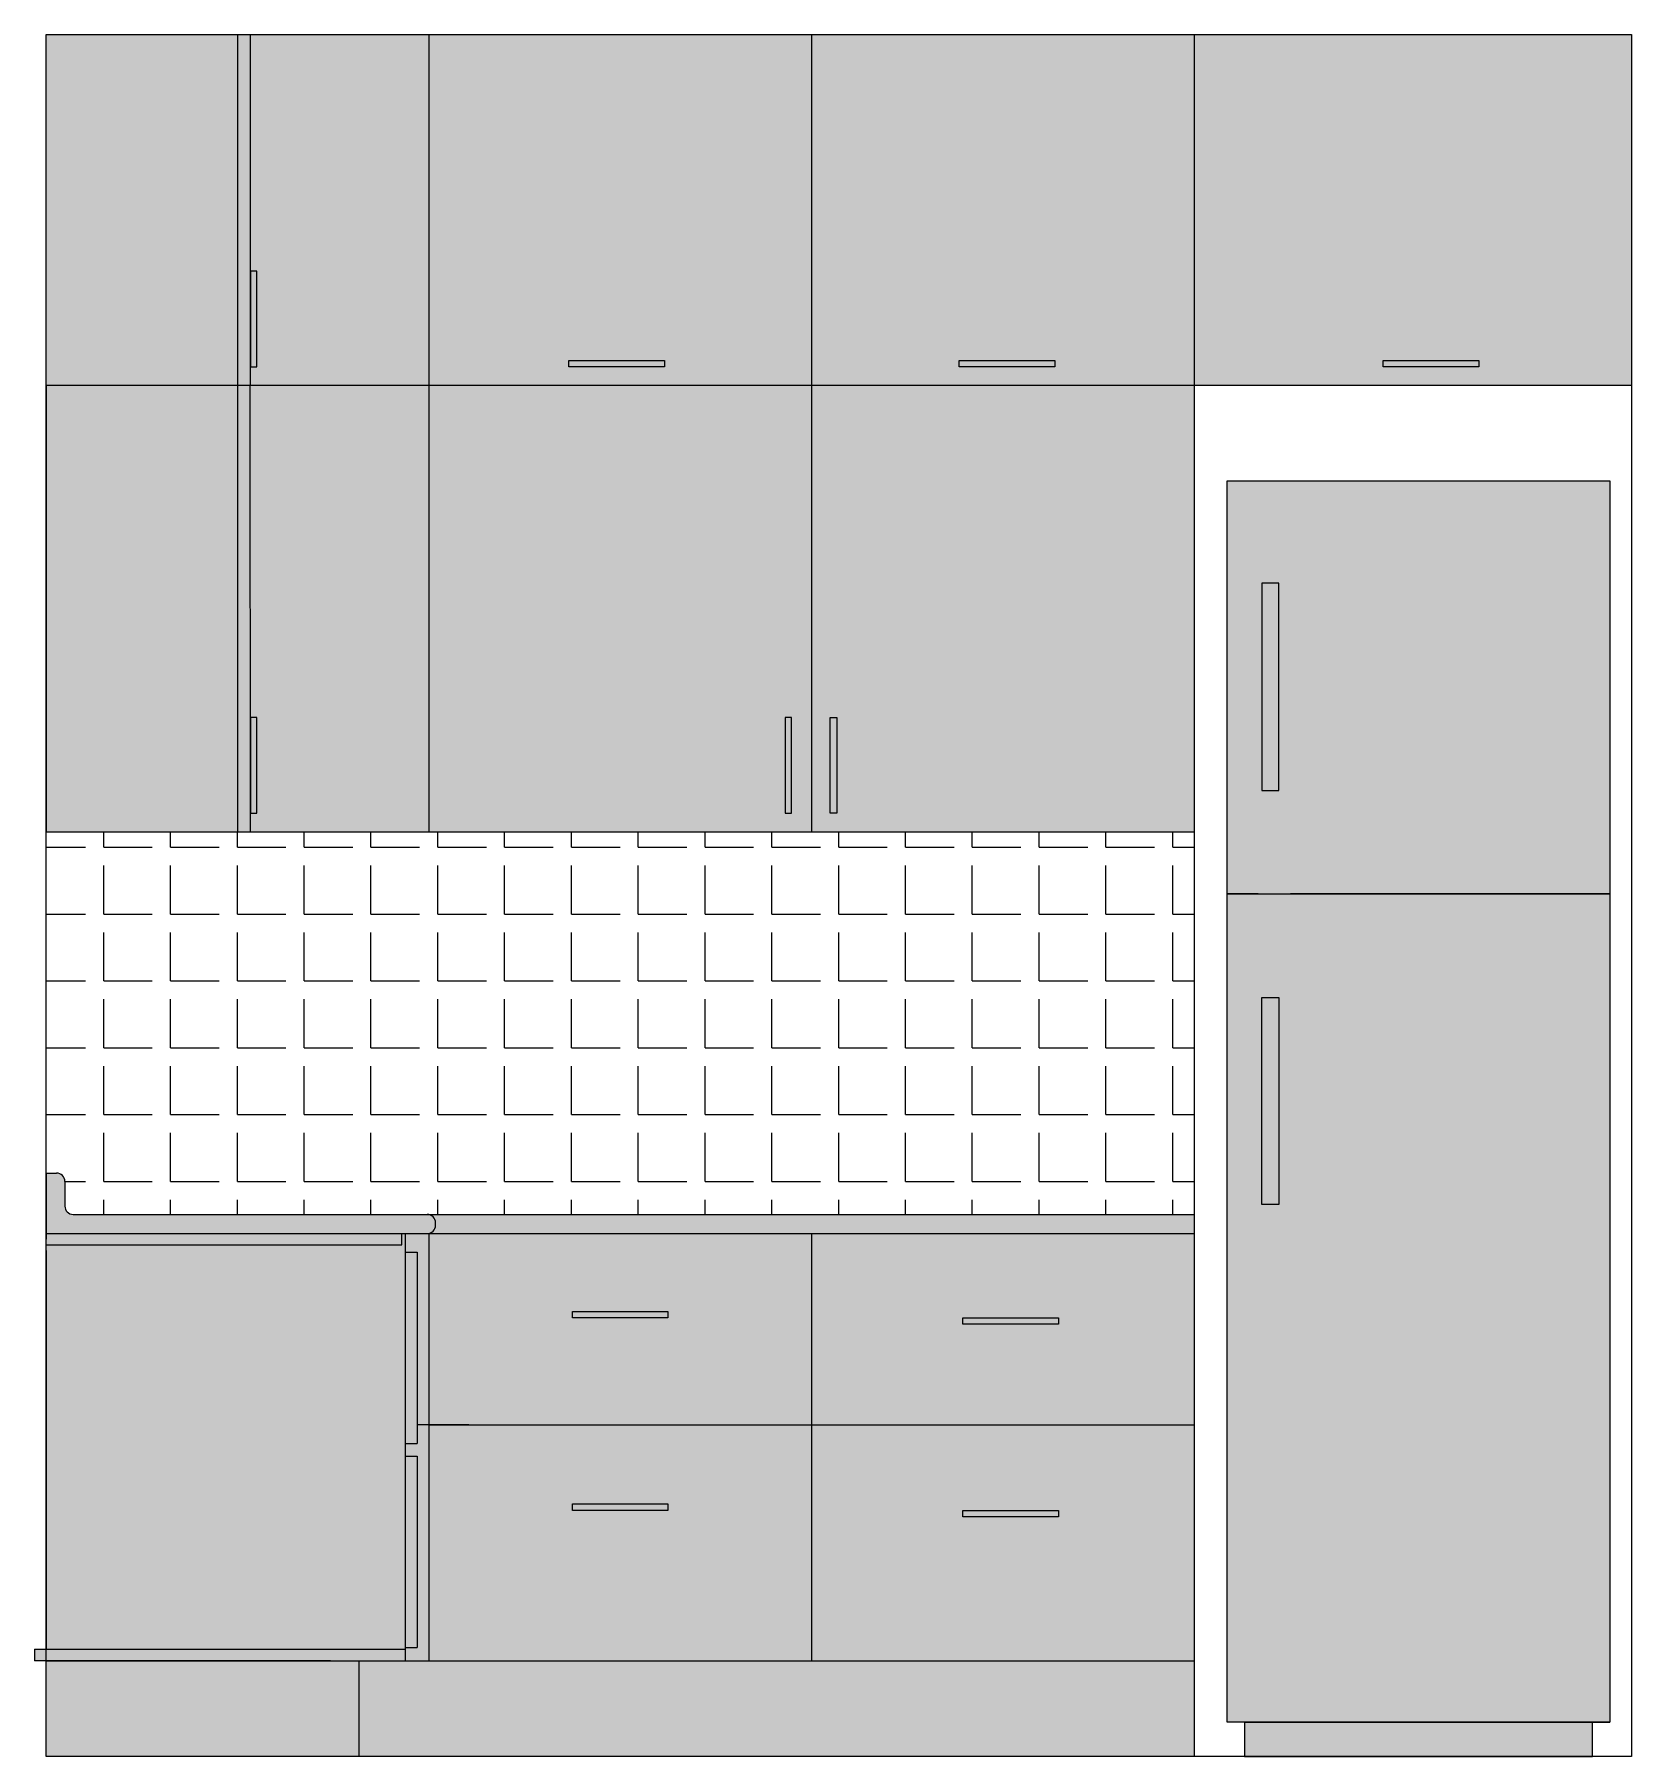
# Model space of a CAD drawing. Header units: millimetres. Extents: x -79936 to 190348, y -17907 to 78730.
# Drawn here: x 174868 to 177372, y -17907 to -15207 of the extents above; entities that cross this region are included whole.
import ezdxf

# ---------------------------------------------------------------- set-up
doc = ezdxf.new("R2010")
doc.units = ezdxf.units.MM
for name, color, linetype in [('freecads.com', 7, 'Continuous'), ('furn section', 47, 'Continuous'), ('KITSHEN', 44, 'Continuous')]:
    doc.layers.add(name, color=color, linetype=linetype)

# ---------------------------------------------------------------- blocks, each defined once
blk = doc.blocks.new('xolodikk')
at = {"transparency": 33554687}
h = blk.add_hatch(color=256, dxfattribs=at)
h.dxf.hatch_style = 1
h.set_gradient(color1=(173, 173, 173), color2=(51, 51, 51), tint=1, name='INVSPHERICAL')
h.paths.add_polyline_path([(27340.1, -10651.8), (26740.1, -10651.8), (26740.1, -11950.3), (27340.1, -11950.3)])
h.paths.add_polyline_path([(26821.3, -11138.8), (26794.2, -11138.8), (26794.2, -10814.1), (26821.3, -10814.1)], flags=16)
h.paths.add_polyline_path([(27340.1, -10004.4), (26740.1, -10004.4), (26740.1, -10651.8), (26788.5, -10651.8), (27340.1, -10651.8)])
h.paths.add_polyline_path([(26821.3, -10489.5), (26794.2, -10489.5), (26794.2, -10164.9), (26821.3, -10164.9)], flags=16)
at = {"true_color": 0xe3e1de, "transparency": 33554687}
h = blk.add_hatch(color=254, dxfattribs=at)
h.dxf.hatch_style = 1
h.paths.add_polyline_path([(26821.3, -10164.9), (26794.2, -10164.9), (26794.2, -10489.5), (26821.3, -10489.5)])
h.paths.add_polyline_path([(26821.3, -10814.1), (26794.2, -10814.1), (26794.2, -11138.8), (26821.3, -11138.8)])
h = blk.add_hatch(color=254, dxfattribs=at)
h.dxf.hatch_style = 1
h.paths.add_polyline_path([(26767.2, -11950.3), (26767.2, -12004.4), (27313.1, -12004.4), (27313.1, -11950.3)])
blk.add_line((26767.2, -11950.3), (27340.1, -11950.3))
at = {"layer": 'KITSHEN', "color": 67}
blk.add_lwpolyline([(26788.5, -10651.8), (26740.1, -10651.8), (26740.1, -10004.4), (27340.1, -10004.4), (27340.1, -10651.8), (26839.6, -10651.8)], dxfattribs=at)
at = {"layer": 'KITSHEN', "color": 252}
for points in [[(26821.3, -10489.5), (26821.3, -10164.9), (26794.2, -10164.9), (26794.2, -10489.5)], [(26821.3, -10814.1), (26821.3, -11138.8), (26794.2, -11138.8), (26794.2, -10814.1)]]:
    blk.add_lwpolyline(points, close=True, dxfattribs=at)
at = {"layer": 'KITSHEN', "color": 67}
blk.add_lwpolyline([(26740.1, -10651.8), (27340.1, -10651.8), (27340.1, -11950.3), (26740.1, -11950.3)], close=True, dxfattribs=at)
at = {"layer": 'KITSHEN', "color": 167}
blk.add_lwpolyline([(26767.2, -12004.4), (27313.1, -12004.4), (27313.1, -11950.3), (26767.2, -11950.3)], close=True, dxfattribs=at)

msp = doc.modelspace()

# ---------------------------------------------------------------- hatches: boundary and pattern name
at = {"true_color": 0xbdbd7a, "transparency": 33554687}
h = msp.add_hatch(color=43, dxfattribs=at)
h.dxf.hatch_style = 1
h.paths.add_polyline_path([(175206.369, -15207.479), (175186.282, -15207.479), (175186.282, -15757.479), (175206.369, -15757.479)])
h.paths.add_polyline_path([(175206.369, -15757.479), (175186.282, -15757.479), (175186.282, -16457.479), (175206.561, -16457.479)])
h.paths.add_polyline_path([(175467.866, -17116.479), (175449.258, -17116.479), (175449.258, -17416.479), (175467.866, -17416.479)])
h.paths.add_polyline_path([(175467.866, -17436.313), (175449.258, -17436.313), (175449.258, -17736.525), (175467.866, -17736.525)])
h.paths.add_polyline_path([(175449.258, -17738.976), (174886.369, -17738.976), (174886.369, -17757.479), (175332, -17757.479), (175449.258, -17757.479)])
h.paths.add_polyline_path([(174886.369, -17738.976), (174867.866, -17738.976), (174867.866, -17757.479), (174886.369, -17757.479)])
h = msp.add_hatch(color=43, dxfattribs=at)
h.dxf.hatch_style = 1
h.paths.add_polyline_path([(176086.369, -15757.479), (175486.369, -15757.479), (175486.369, -16457.479), (176086.369, -16457.479)])
h.paths.add_polyline_path([(176044.856, -16278.479), (176054.856, -16278.479), (176054.856, -16428.479), (176044.856, -16428.479)], flags=16)
h.paths.add_polyline_path([(176686.369, -15757.479), (176086.369, -15757.479), (176086.369, -16457.479), (176686.369, -16457.479)])
h.paths.add_polyline_path([(176125.883, -16278.479), (176125.883, -16428.479), (176115.883, -16428.479), (176115.883, -16278.479)], flags=16)
h.paths.add_polyline_path([(176686.369, -15207.479), (176086.369, -15207.479), (176086.369, -15757.479), (176686.369, -15757.479)])
h.paths.add_polyline_path([(176317.728, -15718.479), (176467.728, -15718.479), (176467.728, -15728.479), (176317.728, -15728.479)], flags=16)
h.paths.add_polyline_path([(176086.369, -15207.479), (175486.369, -15207.479), (175486.369, -15757.479), (176086.369, -15757.479)])
h.paths.add_polyline_path([(175855.702, -15718.479), (175855.702, -15728.479), (175705.702, -15728.479), (175705.702, -15718.479)], flags=16)
h.paths.add_polyline_path([(175486.369, -15207.479), (175206.369, -15207.479), (175206.369, -15578.479), (175216.561, -15578.469), (175216.561, -15728.479), (175206.369, -15728.479), (175206.369, -15757.479), (175486.369, -15757.479)])
h.paths.add_polyline_path([(175486.369, -15757.479), (175206.561, -15757.479), (175206.561, -16278.479), (175216.561, -16278.469), (175216.561, -16428.479), (175206.561, -16428.479), (175206.561, -16457.479), (175486.369, -16457.479)])
h.paths.add_polyline_path([(175186.282, -15757.479), (174886.369, -15757.479), (174886.369, -16457.479), (175186.282, -16457.479)])
h.paths.add_polyline_path([(175186.282, -15207.479), (174886.369, -15207.479), (174886.369, -15757.479), (175186.282, -15757.479)])
h.paths.add_polyline_path([(177372.369, -15207.479), (176686.369, -15207.479), (176686.369, -15757.479), (176749.128, -15757.479), (177372.369, -15757.479)])
h.paths.add_polyline_path([(177132.779, -15728.479), (176982.779, -15728.479), (176982.779, -15718.479), (177132.779, -15718.479)], flags=16)
h.paths.add_polyline_path([(176686.369, -17087.479), (176086.369, -17087.479), (176086.369, -17387.479), (176686.369, -17387.479)])
h.paths.add_polyline_path([(176323.61, -17229.514), (176323.61, -17219.514), (176473.61, -17219.514), (176473.61, -17229.514)], flags=16)
h.paths.add_polyline_path([(176686.369, -17387.479), (176086.369, -17387.479), (176086.369, -17757.479), (176686.369, -17757.479)])
h.paths.add_polyline_path([(176323.61, -17531.479), (176323.61, -17521.479), (176473.61, -17521.479), (176473.61, -17531.479)], flags=16)
h.paths.add_polyline_path([(176086.369, -17087.479), (175486.369, -17087.479), (175486.369, -17387.479), (175549.128, -17387.479), (176086.369, -17387.479)])
h.paths.add_polyline_path([(175711.369, -17219.514), (175711.369, -17209.514), (175861.369, -17209.514), (175861.369, -17219.514)], flags=16)
h.paths.add_polyline_path([(176086.369, -17387.479), (175549.128, -17387.479), (175486.369, -17387.479), (175486.369, -17757.479), (176086.369, -17757.479)])
h.paths.add_polyline_path([(175861.369, -17511.479), (175861.369, -17521.479), (175711.369, -17521.479), (175711.369, -17511.479)], flags=16)
h.paths.add_polyline_path([(175449.258, -17087.479), (175444.174, -17087.479), (175444.174, -17105.008), (174886.369, -17105.008), (174886.369, -17113.963), (174886.369, -17738.976), (175449.258, -17738.976)])
h.paths.add_polyline_path([(175486.369, -17087.479), (175483.913, -17087.479), (175449.258, -17087.479), (175449.258, -17116.479), (175467.866, -17116.479), (175467.866, -17387.479), (175486.369, -17387.479)])
h.paths.add_polyline_path([(175486.369, -17387.479), (175467.866, -17387.479), (175467.866, -17416.479), (175449.258, -17416.479), (175449.258, -17436.313), (175467.866, -17436.313), (175467.866, -17736.525), (175449.258, -17736.525), (175449.258, -17757.479), (175486.369, -17757.479)])
at = {"true_color": 0x37371b, "transparency": 33554687}
h = msp.add_hatch(color=39, dxfattribs=at)
h.dxf.hatch_style = 1
h.paths.add_polyline_path([(176473.61, -17229.514), (176473.61, -17219.514), (176323.61, -17219.514), (176323.61, -17229.514)])
h.paths.add_polyline_path([(176323.61, -17521.479), (176323.61, -17531.479), (176473.61, -17531.479), (176473.61, -17521.479)])
h.paths.add_polyline_path([(175711.369, -17511.479), (175711.369, -17521.479), (175861.369, -17521.479), (175861.369, -17511.479)])
h.paths.add_polyline_path([(175861.369, -17219.514), (175861.369, -17209.514), (175711.369, -17209.514), (175711.369, -17219.514)])
h.paths.add_polyline_path([(175216.561, -16278.469), (175206.561, -16278.479), (175206.561, -16428.479), (175216.561, -16428.479)])
h.paths.add_polyline_path([(175206.561, -15728.479), (175216.561, -15728.479), (175216.561, -15578.469), (175206.561, -15578.479)])
h.paths.add_polyline_path([(175705.702, -15718.479), (175705.702, -15728.479), (175855.702, -15728.479), (175855.702, -15718.479)])
h.paths.add_polyline_path([(176115.883, -16428.479), (176125.883, -16428.479), (176125.883, -16278.479), (176115.883, -16278.479)])
h.paths.add_polyline_path([(176044.856, -16428.479), (176054.856, -16428.479), (176054.856, -16278.479), (176044.856, -16278.479)])
h.paths.add_polyline_path([(176317.728, -15718.479), (176317.728, -15728.479), (176467.728, -15728.479), (176467.728, -15718.479)])
h.paths.add_polyline_path([(176982.779, -15718.479), (176982.779, -15728.479), (177132.779, -15728.479), (177132.779, -15718.479)])
at = {"transparency": 33554687}
h = msp.add_hatch(dxfattribs=at)
h.set_pattern_fill('ANGLE', color=253, scale=15)
h.set_pattern_definition([(0, (150040, -8100), (0, 104.775), [76.2, -28.575]), (90, (150040, -8100), (-104.775, 6e-15), [76.2, -28.575])])
h.paths.add_polyline_path([(174886.369, -16457.479), (174886.369, -16992.634), (174902.522, -16992.634, -0.41421601), (174915.585, -17005.697), (174915.585, -17044.415, 0.41421356), (174928.649, -17057.479), (176686.369, -17057.479), (176686.369, -16457.479)])
at = {"true_color": 0xcbcb95, "transparency": 33554687}
h = msp.add_hatch(color=9, dxfattribs=at)
h.dxf.hatch_style = 1
h.paths.add_polyline_path([(175483.913, -17057.479), (174928.649, -17057.479, -0.41421356), (174915.585, -17044.415), (174915.585, -17005.697, 0.41421602), (174902.522, -16992.634), (174886.369, -16992.634), (174886.369, -17087.479), (175483.913, -17087.479, 0.41421356), (175496.977, -17074.415), (175496.977, -17070.542, 0.41421356)])
h.paths.add_polyline_path([(176686.369, -17057.479), (175483.913, -17057.479, -0.41421356), (175496.977, -17070.542), (175496.977, -17074.415, -0.35983925), (175486.369, -17087.246), (175486.369, -17087.479), (176086.369, -17087.479), (176686.369, -17087.479)])
at = {"true_color": 0xbdbd7a, "transparency": 33554687}
h = msp.add_hatch(color=43, dxfattribs=at)
h.dxf.hatch_style = 1
h.paths.add_polyline_path([(175444.174, -17105.008), (175444.174, -17087.479), (174886.369, -17087.479), (174886.369, -17096.433), (174886.369, -17105.008)])
h = msp.add_hatch(color=43, dxfattribs=at)
h.dxf.hatch_style = 1
h.paths.add_polyline_path([(176686.369, -17757.479), (175376.797, -17757.479), (175376.797, -17907.479), (176686.369, -17907.479)])
h.paths.add_polyline_path([(175376.797, -17757.479), (175332, -17757.479), (174886.369, -17757.479), (174886.369, -17907.479), (175376.797, -17907.479)])

# ---------------------------------------------------------------- linework, layer by layer
at = {"color": 250}
for points in [[(174886.369, -15207.479), (177372.369, -15207.479), (177372.369, -17907.479), (174886.369, -17907.479), (174886.369, -15207.479)], [(175206.369, -15207.479), (175206.369, -15757.479)], [(175486.369, -15207.479), (175486.369, -16457.479)], [(176086.369, -15207.479), (176086.369, -16457.479)], [(176686.369, -15207.479), (176686.369, -17757.479)], [(175216.561, -15728.479), (175216.561, -15578.469), (175206.561, -15578.479)], [(174886.369, -15757.479), (174886.369, -15757.479)], [(174886.369, -15757.479), (176749.128, -15757.479)], [(175186.282, -15757.479), (175206.561, -15757.479)], [(176749.128, -15757.479), (177372.369, -15757.479)], [(175216.561, -16428.479), (175216.561, -16278.469), (175206.561, -16278.479)], [(174886.369, -16457.479), (176686.369, -16457.479)], [(174886.369, -16992.634), (174886.369, -17096.433)], [(174928.649, -17057.479), (176686.369, -17057.479)], [(175483.913, -17087.479), (176686.369, -17087.479)], [(175486.369, -17087.479), (175486.369, -17757.479)], [(175486.369, -17087.479), (176086.369, -17087.479)], [(176086.369, -17087.479), (176086.369, -17757.479)], [(175449.258, -17116.479), (175449.258, -17116.479), (175467.866, -17116.479)], [(175549.128, -17387.479), (175467.866, -17387.479)], [(175486.369, -17387.479), (176086.369, -17387.479)], [(176086.369, -17387.479), (176686.369, -17387.479)], [(175449.258, -17416.479), (175467.866, -17416.479)], [(175449.258, -17436.313), (175467.866, -17436.313)], [(174867.866, -17738.976), (174867.866, -17757.479)], [(175449.258, -17736.525), (175467.866, -17736.525)], [(174886.369, -17757.479), (176686.369, -17757.479)], [(175376.797, -17757.479), (175376.797, -17907.479), (174886.369, -17907.479), (174886.369, -17757.479)], [(176686.369, -17757.479), (176686.369, -17907.479)]]:
    msp.add_lwpolyline(points, dxfattribs=at)
at = {"layer": 'freecads.com', "color": 250}
for p, q in [((175206.561, -15578.479), (175206.561, -15728.479)), ((175206.561, -15728.479), (175216.561, -15728.479)), ((175705.702, -15728.479), (175705.702, -15718.479)), ((175705.702, -15718.479), (175855.702, -15718.479)), ((175855.702, -15728.479), (175705.702, -15728.479)), ((175855.702, -15718.479), (175855.702, -15728.479)), ((176317.728, -15728.479), (176317.728, -15718.479)), ((176317.728, -15718.479), (176467.728, -15718.479)), ((176467.728, -15728.479), (176317.728, -15728.479)), ((176467.728, -15718.479), (176467.728, -15728.479)), ((176982.779, -15728.479), (176982.779, -15718.479)), ((176982.779, -15718.479), (177132.779, -15718.479)), ((177132.779, -15728.479), (176982.779, -15728.479)), ((177132.779, -15718.479), (177132.779, -15728.479)), ((175206.561, -16278.479), (175206.561, -16428.479)), ((176054.856, -16278.479, 3778.66), (176044.856, -16278.479, 3778.66)), ((176044.856, -16278.479, 3778.66), (176044.856, -16428.479, 3778.66)), ((176054.856, -16428.479, 3778.66), (176054.856, -16278.479, 3778.66)), ((176115.883, -16278.479, 3778.66), (176125.883, -16278.479, 3778.66)), ((176115.883, -16428.479, 3778.66), (176115.883, -16278.479, 3778.66)), ((176125.883, -16278.479, 3778.66), (176125.883, -16428.479, 3778.66)), ((175206.561, -16428.479), (175216.561, -16428.479)), ((176044.856, -16428.479, 3778.66), (176054.856, -16428.479, 3778.66)), ((176125.883, -16428.479, 3778.66), (176115.883, -16428.479, 3778.66)), ((175711.369, -17219.514), (175711.369, -17209.514)), ((175711.369, -17209.514), (175861.369, -17209.514)), ((175861.369, -17219.514), (175711.369, -17219.514)), ((175861.369, -17209.514), (175861.369, -17219.514)), ((176323.61, -17229.514), (176323.61, -17219.514)), ((176323.61, -17219.514), (176473.61, -17219.514)), ((176473.61, -17219.514), (176473.61, -17229.514)), ((176473.61, -17229.514), (176323.61, -17229.514)), ((175711.369, -17521.479), (175711.369, -17511.479)), ((175711.369, -17511.479), (175861.369, -17511.479)), ((175861.369, -17521.479), (175711.369, -17521.479)), ((175861.369, -17511.479), (175861.369, -17521.479)), ((176323.61, -17531.479), (176323.61, -17521.479)), ((176323.61, -17521.479), (176473.61, -17521.479)), ((176473.61, -17521.479), (176473.61, -17531.479)), ((176473.61, -17531.479), (176323.61, -17531.479))]:
    msp.add_line(p, q, dxfattribs=at)
at = {"layer": 'furn section', "color": 250}
for p, q in [((175186.282, -15207.479), (175186.282, -16457.479)), ((174886.369, -15757.479), (174886.369, -16457.479)), ((174886.369, -15757.479), (175186.282, -15757.479)), ((175206.561, -16457.479), (175206.369, -15757.479)), ((174886.369, -16457.479), (175186.282, -16457.479)), ((174886.369, -16992.634), (174902.522, -16992.634)), ((174915.585, -17005.697), (174915.585, -17044.415)), ((174886.369, -17087.479), (175483.913, -17087.479)), ((175444.174, -17105.008), (175444.174, -17087.479)), ((175449.258, -17087.479), (175467.761, -17087.479)), ((175449.258, -17087.479), (175449.258, -17757.479)), ((175496.977, -17076.956), (175496.977, -17070.542)), ((174886.369, -17113.963), (174886.369, -17096.433)), ((174886.369, -17105.008), (175444.174, -17105.008)), ((174886.369, -17113.963), (174886.369, -17738.976)), ((175467.866, -17116.479), (175467.866, -17416.479)), ((175467.866, -17436.525), (175467.866, -17736.525)), ((174867.866, -17738.976), (175449.258, -17738.976)), ((175449.258, -17730.021), (175449.258, -17748.525)), ((175332, -17757.479), (174867.866, -17757.479)), ((175332, -17757.479), (175449.258, -17757.479))]:
    msp.add_line(p, q, dxfattribs=at)
for centre, start, end in [((174902.522, -17005.697), 0, 90), ((174928.649, -17044.415), 180, 270), ((175483.913, -17070.542), 0, 90), ((175483.913, -17074.415), 270, 0)]:
    msp.add_arc(centre, 13.063, start, end, dxfattribs=at)

# ---------------------------------------------------------------- block references
at = {"color": 250}
msp.add_blockref('xolodikk', (149998.195, -5903.103), dxfattribs=at)

doc.saveas('drawing.dxf')
